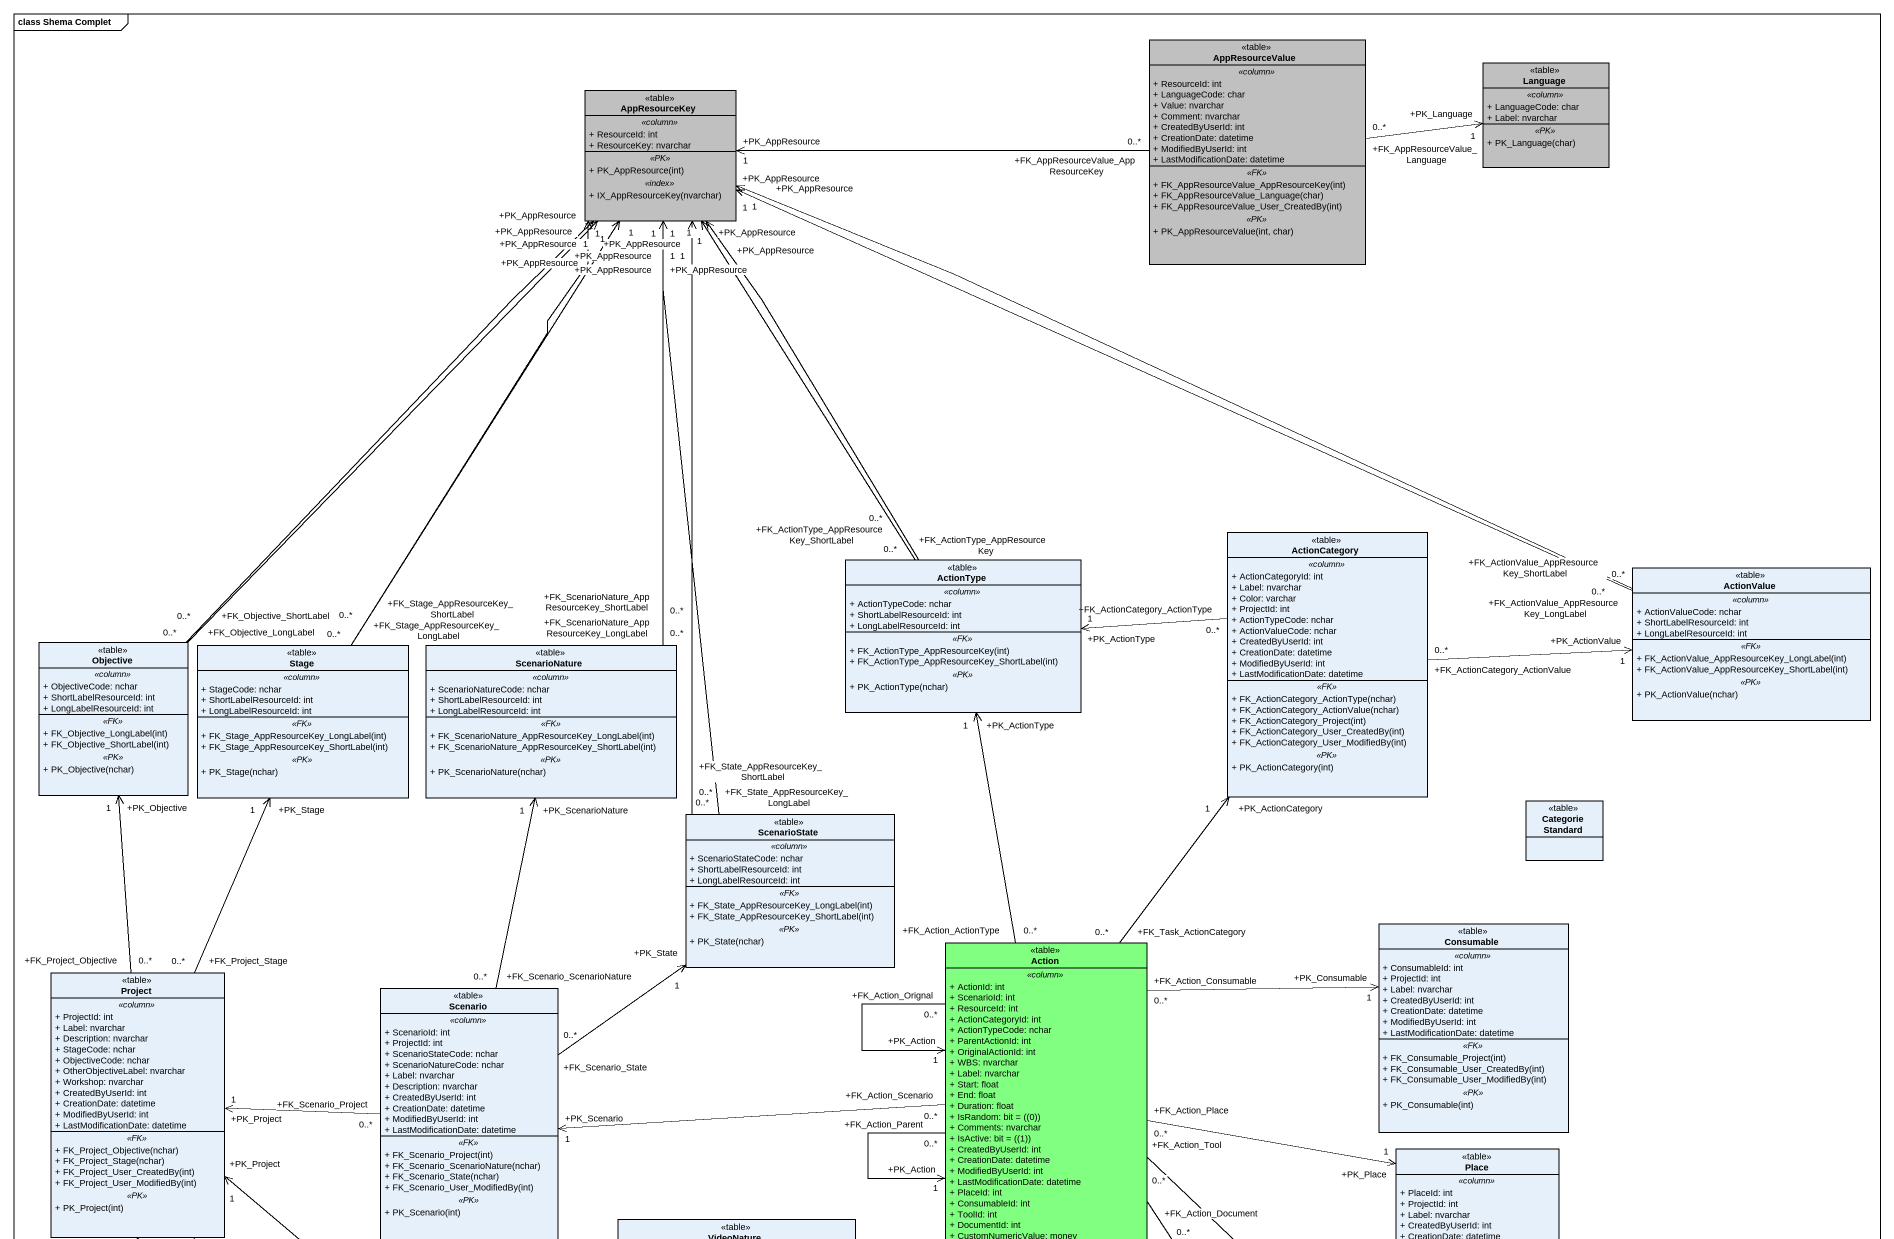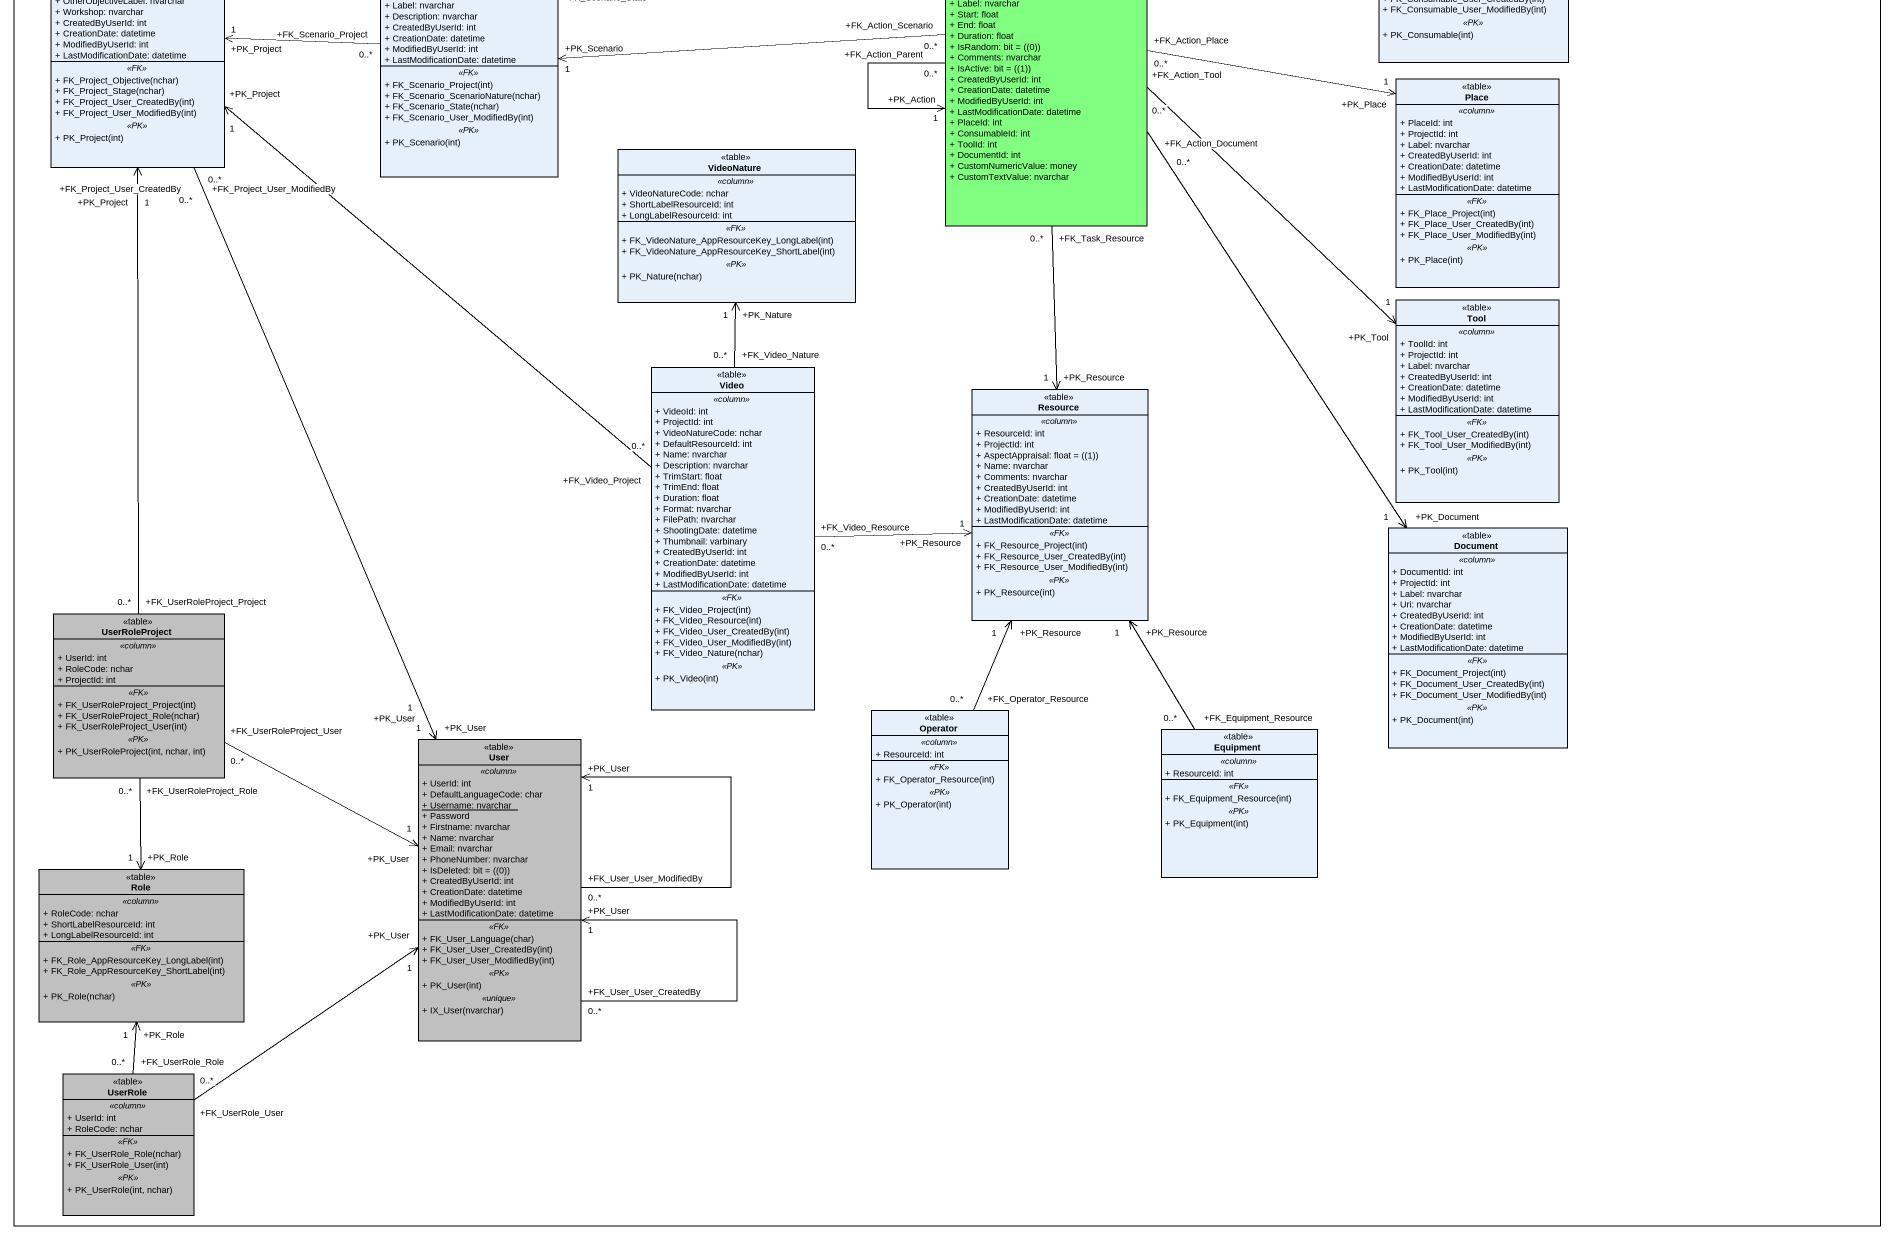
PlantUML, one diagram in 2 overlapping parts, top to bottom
@startuml
mainframe class Shema Complet
hide circle
hide empty members
skinparam classAttributeIconSize 0
class AppResourceValue <<table>> #C0C0C0 {
  .. <<column>> ..
  + ResourceId: int
  + LanguageCode: char
  + Value: nvarchar
  + Comment: nvarchar
  + CreatedByUserId: int
  + CreationDate: datetime
  + ModifiedByUserId: int
  + LastModificationDate: datetime
  .. <<FK>> ..
  + FK_AppResourceValue_AppResourceKey(int)
  + FK_AppResourceValue_Language(char)
  + FK_AppResourceValue_User_CreatedBy(int)
  .. <<PK>> ..
  + PK_AppResourceValue(int, char)
}
class AppResourceKey <<table>> #C0C0C0 {
  .. <<column>> ..
  + ResourceId: int
  + ResourceKey: nvarchar
  .. <<PK>> ..
  + PK_AppResource(int)
  .. <<index>> ..
  + IX_AppResourceKey(nvarchar)
}
class Language <<table>> #C0C0C0 {
  .. <<column>> ..
  + LanguageCode: char
  + Label: nvarchar
  .. <<PK>> ..
  + PK_Language(char)
}
class ActionType <<table>> {
  .. <<column>> ..
  + ActionTypeCode: nchar
  + ShortLabelResourceId: int
  + LongLabelResourceId: int
  .. <<FK>> ..
  + FK_ActionType_AppResourceKey(int)
  + FK_ActionType_AppResourceKey_ShortLabel(int)
  .. <<PK>> ..
  + PK_ActionType(nchar)
}
class ActionCategory <<table>> {
  .. <<column>> ..
  + ActionCategoryId: int
  + Label: nvarchar
  + Color: varchar
  + ProjectId: int
  + ActionTypeCode: nchar
  + ActionValueCode: nchar
  + CreatedByUserId: int
  + CreationDate: datetime
  + ModifiedByUserId: int
  + LastModificationDate: datetime
  .. <<FK>> ..
  + FK_ActionCategory_ActionType(nchar)
  + FK_ActionCategory_ActionValue(nchar)
  + FK_ActionCategory_Project(int)
  + FK_ActionCategory_User_CreatedBy(int)
  + FK_ActionCategory_User_ModifiedBy(int)
  .. <<PK>> ..
  + PK_ActionCategory(int)
}
class ActionValue <<table>> {
  .. <<column>> ..
  + ActionValueCode: nchar
  + ShortLabelResourceId: int
  + LongLabelResourceId: int
  .. <<FK>> ..
  + FK_ActionValue_AppResourceKey_LongLabel(int)
  + FK_ActionValue_AppResourceKey_ShortLabel(int)
  .. <<PK>> ..
  + PK_ActionValue(nchar)
}
class Objective <<table>> {
  .. <<column>> ..
  + ObjectiveCode: nchar
  + ShortLabelResourceId: int
  + LongLabelResourceId: int
  .. <<FK>> ..
  + FK_Objective_LongLabel(int)
  + FK_Objective_ShortLabel(int)
  .. <<PK>> ..
  + PK_Objective(nchar)
}
class Stage <<table>> {
  .. <<column>> ..
  + StageCode: nchar
  + ShortLabelResourceId: int
  + LongLabelResourceId: int
  .. <<FK>> ..
  + FK_Stage_AppResourceKey_LongLabel(int)
  + FK_Stage_AppResourceKey_ShortLabel(int)
  .. <<PK>> ..
  + PK_Stage(nchar)
}
class ScenarioNature <<table>> {
  .. <<column>> ..
  + ScenarioNatureCode: nchar
  + ShortLabelResourceId: int
  + LongLabelResourceId: int
  .. <<FK>> ..
  + FK_ScenarioNature_AppResourceKey_LongLabel(int)
  + FK_ScenarioNature_AppResourceKey_ShortLabel(int)
  .. <<PK>> ..
  + PK_ScenarioNature(nchar)
}
class ScenarioState <<table>> {
  .. <<column>> ..
  + ScenarioStateCode: nchar
  + ShortLabelResourceId: int
  + LongLabelResourceId: int
  .. <<FK>> ..
  + FK_State_AppResourceKey_LongLabel(int)
  + FK_State_AppResourceKey_ShortLabel(int)
  .. <<PK>> ..
  + PK_State(nchar)
}
class "Categorie Standard" as Categorie_Standard <<table>>
class "Action" as Action_ <<table>> #80FF80 {
  .. <<column>> ..
  + ActionId: int
  + ScenarioId: int
  + ResourceId: int
  + ActionCategoryId: int
  + ActionTypeCode: nchar
  + ParentActionId: int
  + OriginalActionId: int
  + WBS: nvarchar
  + Label: nvarchar
  + Start: float
  + End: float
  + Duration: float
  {field} + IsRandom: bit = ((0))
  + Comments: nvarchar
  {field} + IsActive: bit = ((1))
  + CreatedByUserId: int
  + CreationDate: datetime
  + ModifiedByUserId: int
  + LastModificationDate: datetime
  + PlaceId: int
  + ConsumableId: int
  + ToolId: int
  + DocumentId: int
  + CustomNumericValue: money
  + CustomTextValue: nvarchar
}
class Consumable <<table>> {
  .. <<column>> ..
  + ConsumableId: int
  + ProjectId: int
  + Label: nvarchar
  + CreatedByUserId: int
  + CreationDate: datetime
  + ModifiedByUserId: int
  + LastModificationDate: datetime
  .. <<FK>> ..
  + FK_Consumable_Project(int)
  + FK_Consumable_User_CreatedBy(int)
  + FK_Consumable_User_ModifiedBy(int)
  .. <<PK>> ..
  + PK_Consumable(int)
}
class Project <<table>> {
  .. <<column>> ..
  + ProjectId: int
  + Label: nvarchar
  + Description: nvarchar
  + StageCode: nchar
  + ObjectiveCode: nchar
  + OtherObjectiveLabel: nvarchar
  + Workshop: nvarchar
  + CreatedByUserId: int
  + CreationDate: datetime
  + ModifiedByUserId: int
  + LastModificationDate: datetime
  .. <<FK>> ..
  + FK_Project_Objective(nchar)
  + FK_Project_Stage(nchar)
  + FK_Project_User_CreatedBy(int)
  + FK_Project_User_ModifiedBy(int)
  .. <<PK>> ..
  + PK_Project(int)
}
class Scenario <<table>> {
  .. <<column>> ..
  + ScenarioId: int
  + ProjectId: int
  + ScenarioStateCode: nchar
  + ScenarioNatureCode: nchar
  + Label: nvarchar
  + Description: nvarchar
  + CreatedByUserId: int
  + CreationDate: datetime
  + ModifiedByUserId: int
  + LastModificationDate: datetime
  .. <<FK>> ..
  + FK_Scenario_Project(int)
  + FK_Scenario_ScenarioNature(nchar)
  + FK_Scenario_State(nchar)
  + FK_Scenario_User_ModifiedBy(int)
  .. <<PK>> ..
  + PK_Scenario(int)
}
class Place <<table>> {
  .. <<column>> ..
  + PlaceId: int
  + ProjectId: int
  + Label: nvarchar
  + CreatedByUserId: int
  + CreationDate: datetime
  + ModifiedByUserId: int
  + LastModificationDate: datetime
  .. <<FK>> ..
  + FK_Place_Project(int)
  + FK_Place_User_CreatedBy(int)
  + FK_Place_User_ModifiedBy(int)
  .. <<PK>> ..
  + PK_Place(int)
}
class VideoNature <<table>> {
  .. <<column>> ..
  + VideoNatureCode: nchar
  + ShortLabelResourceId: int
  + LongLabelResourceId: int
  .. <<FK>> ..
  + FK_VideoNature_AppResourceKey_LongLabel(int)
  + FK_VideoNature_AppResourceKey_ShortLabel(int)
  .. <<PK>> ..
  + PK_Nature(nchar)
}
class Tool <<table>> {
  .. <<column>> ..
  + ToolId: int
  + ProjectId: int
  + Label: nvarchar
  + CreatedByUserId: int
  + CreationDate: datetime
  + ModifiedByUserId: int
  + LastModificationDate: datetime
  .. <<FK>> ..
  + FK_Tool_User_CreatedBy(int)
  + FK_Tool_User_ModifiedBy(int)
  .. <<PK>> ..
  + PK_Tool(int)
}
class Video <<table>> {
  .. <<column>> ..
  + VideoId: int
  + ProjectId: int
  + VideoNatureCode: nchar
  + DefaultResourceId: int
  + Name: nvarchar
  + Description: nvarchar
  + TrimStart: float
  + TrimEnd: float
  + Duration: float
  + Format: nvarchar
  + FilePath: nvarchar
  + ShootingDate: datetime
  + Thumbnail: varbinary
  + CreatedByUserId: int
  + CreationDate: datetime
  + ModifiedByUserId: int
  + LastModificationDate: datetime
  .. <<FK>> ..
  + FK_Video_Project(int)
  + FK_Video_Resource(int)
  + FK_Video_User_CreatedBy(int)
  + FK_Video_User_ModifiedBy(int)
  + FK_Video_Nature(nchar)
  .. <<PK>> ..
  + PK_Video(int)
}
class Resource <<table>> {
  .. <<column>> ..
  + ResourceId: int
  + ProjectId: int
  {field} + AspectAppraisal: float = ((1))
  + Name: nvarchar
  + Comments: nvarchar
  + CreatedByUserId: int
  + CreationDate: datetime
  + ModifiedByUserId: int
  + LastModificationDate: datetime
  .. <<FK>> ..
  + FK_Resource_Project(int)
  + FK_Resource_User_CreatedBy(int)
  + FK_Resource_User_ModifiedBy(int)
  .. <<PK>> ..
  + PK_Resource(int)
}
class Document <<table>> {
  .. <<column>> ..
  + DocumentId: int
  + ProjectId: int
  + Label: nvarchar
  + Uri: nvarchar
  + CreatedByUserId: int
  + CreationDate: datetime
  + ModifiedByUserId: int
  + LastModificationDate: datetime
  .. <<FK>> ..
  + FK_Document_Project(int)
  + FK_Document_User_CreatedBy(int)
  + FK_Document_User_ModifiedBy(int)
  .. <<PK>> ..
  + PK_Document(int)
}
class UserRoleProject <<table>> #C0C0C0 {
  .. <<column>> ..
  + UserId: int
  + RoleCode: nchar
  + ProjectId: int
  .. <<FK>> ..
  + FK_UserRoleProject_Project(int)
  + FK_UserRoleProject_Role(nchar)
  + FK_UserRoleProject_User(int)
  .. <<PK>> ..
  + PK_UserRoleProject(int, nchar, int)
}
class Operator <<table>> {
  .. <<column>> ..
  + ResourceId: int
  .. <<FK>> ..
  + FK_Operator_Resource(int)
  .. <<PK>> ..
  + PK_Operator(int)
}
class User <<table>> #C0C0C0 {
  .. <<column>> ..
  + UserId: int
  + DefaultLanguageCode: char
  {static} + Username: nvarchar
  + Password
  + Firstname: nvarchar
  + Name: nvarchar
  + Email: nvarchar
  + PhoneNumber: nvarchar
  {field} + IsDeleted: bit = ((0))
  + CreatedByUserId: int
  + CreationDate: datetime
  + ModifiedByUserId: int
  + LastModificationDate: datetime
  .. <<FK>> ..
  + FK_User_Language(char)
  + FK_User_User_CreatedBy(int)
  + FK_User_User_ModifiedBy(int)
  .. <<PK>> ..
  + PK_User(int)
  .. <<unique>> ..
  + IX_User(nvarchar)
}
class Equipment <<table>> {
  .. <<column>> ..
  + ResourceId: int
  .. <<FK>> ..
  + FK_Equipment_Resource(int)
  .. <<PK>> ..
  + PK_Equipment(int)
}
class Role <<table>> #C0C0C0 {
  .. <<column>> ..
  + RoleCode: nchar
  + ShortLabelResourceId: int
  + LongLabelResourceId: int
  .. <<FK>> ..
  + FK_Role_AppResourceKey_LongLabel(int)
  + FK_Role_AppResourceKey_ShortLabel(int)
  .. <<PK>> ..
  + PK_Role(nchar)
}
class UserRole <<table>> #C0C0C0 {
  .. <<column>> ..
  + UserId: int
  + RoleCode: nchar
  .. <<FK>> ..
  + FK_UserRole_Role(nchar)
  + FK_UserRole_User(int)
  .. <<PK>> ..
  + PK_UserRole(int, nchar)
}
AppResourceValue "+FK_AppResourceValue_AppResourceKey\n0..*" -left-> "+PK_AppResource\n1" AppResourceKey
AppResourceValue "+FK_AppResourceValue_Language\n0..*" -right-> "+PK_Language\n1" Language
ActionType "+FK_ActionType_AppResourceKey\n0..*" -up-> "+PK_AppResource\n1" AppResourceKey
ActionType "+FK_ActionType_AppResourceKey_ShortLabel\n0..*" -up-> "+PK_AppResource\n1" AppResourceKey
ActionCategory "+FK_ActionCategory_ActionType\n0..*" -left-> "+PK_ActionType\n1" ActionType
ActionCategory "+FK_ActionCategory_ActionValue\n0..*" -right-> "+PK_ActionValue\n1" ActionValue
ActionValue "+FK_ActionValue_AppResourceKey_LongLabel\n0..*" -left-> "+PK_AppResource\n1" AppResourceKey
ActionValue "+FK_ActionValue_AppResourceKey_ShortLabel\n0..*" -left-> "+PK_AppResource\n1" AppResourceKey
Objective "+FK_Objective_LongLabel\n0..*" -up-> "+PK_AppResource\n1" AppResourceKey
Objective "+FK_Objective_ShortLabel\n0..*" -up-> "+PK_AppResource\n1" AppResourceKey
Stage "+FK_Stage_AppResourceKey_LongLabel\n0..*" -up-> "+PK_AppResource\n1" AppResourceKey
Stage "+FK_Stage_AppResourceKey_ShortLabel\n0..*" -up-> "+PK_AppResource\n1" AppResourceKey
ScenarioNature "+FK_ScenarioNature_AppResourceKey_LongLabel\n0..*" -up-> "+PK_AppResource\n1" AppResourceKey
ScenarioNature "+FK_ScenarioNature_AppResourceKey_ShortLabel\n0..*" -up-> "+PK_AppResource\n1" AppResourceKey
ScenarioState "+FK_State_AppResourceKey_LongLabel\n0..*" -up-> "+PK_AppResource\n1" AppResourceKey
ScenarioState "+FK_State_AppResourceKey_ShortLabel\n0..*" -up-> "+PK_AppResource\n1" AppResourceKey
Action_ "+FK_Action_ActionType\n0..*" -up-> "+PK_ActionType\n1" ActionType
Action_ "+FK_Task_ActionCategory\n0..*" -up-> "+PK_ActionCategory\n1" ActionCategory
Action_ "+FK_Action_Orignal\n0..*" --> "+PK_Action\n1" Action_
Action_ "+FK_Action_Parent\n0..*" --> "+PK_Action\n1" Action_
Action_ "+FK_Action_Consumable\n0..*" -right-> "+PK_Consumable\n1" Consumable
Action_ "+FK_Action_Scenario\n0..*" -left-> "+PK_Scenario\n1" Scenario
Action_ "+FK_Action_Place\n0..*" -right-> "+PK_Place\n1" Place
Action_ "+FK_Action_Tool\n0..*" --> "+PK_Tool\n1" Tool
Action_ "+FK_Task_Resource\n0..*" --> "+PK_Resource\n1" Resource
Action_ "+FK_Action_Document\n0..*" --> "+PK_Document\n1" Document
Project "+FK_Project_Objective\n0..*" -up-> "+PK_Objective\n1" Objective
Project "+FK_Project_Stage\n0..*" -up-> "+PK_Stage\n1" Stage
Project "+FK_Project_User_CreatedBy\n0..*" --> "+PK_User\n1" User
Project "+FK_Project_User_ModifiedBy\n0..*" --> "+PK_User\n1" User
Scenario "+FK_Scenario_ScenarioNature\n0..*" -up-> "+PK_ScenarioNature\n1" ScenarioNature
Scenario "+FK_Scenario_State\n0..*" -up-> "+PK_State\n1" ScenarioState
Scenario "+FK_Scenario_Project\n0..*" -left-> "+PK_Project\n1" Project
Video "+FK_Video_Project\n0..*" -up-> "+PK_Project\n1" Project
Video "+FK_Video_Nature\n0..*" -up-> "+PK_Nature\n1" VideoNature
Video "+FK_Video_Resource\n0..*" -right-> "+PK_Resource\n1" Resource
UserRoleProject "+FK_UserRoleProject_Project\n0..*" -up-> "+PK_Project\n1" Project
UserRoleProject "+FK_UserRoleProject_User\n0..*" -right-> "+PK_User\n1" User
UserRoleProject "+FK_UserRoleProject_Role\n0..*" --> "+PK_Role\n1" Role
Operator "+FK_Operator_Resource\n0..*" -up-> "+PK_Resource\n1" Resource
User "+FK_User_User_CreatedBy\n0..*" --> "+PK_User\n1" User
User "+FK_User_User_ModifiedBy\n0..*" --> "+PK_User\n1" User
Equipment "+FK_Equipment_Resource\n0..*" -up-> "+PK_Resource\n1" Resource
UserRole "+FK_UserRole_User\n0..*" -up-> "+PK_User\n1" User
UserRole "+FK_UserRole_Role\n0..*" -up-> "+PK_Role\n1" Role
@enduml
